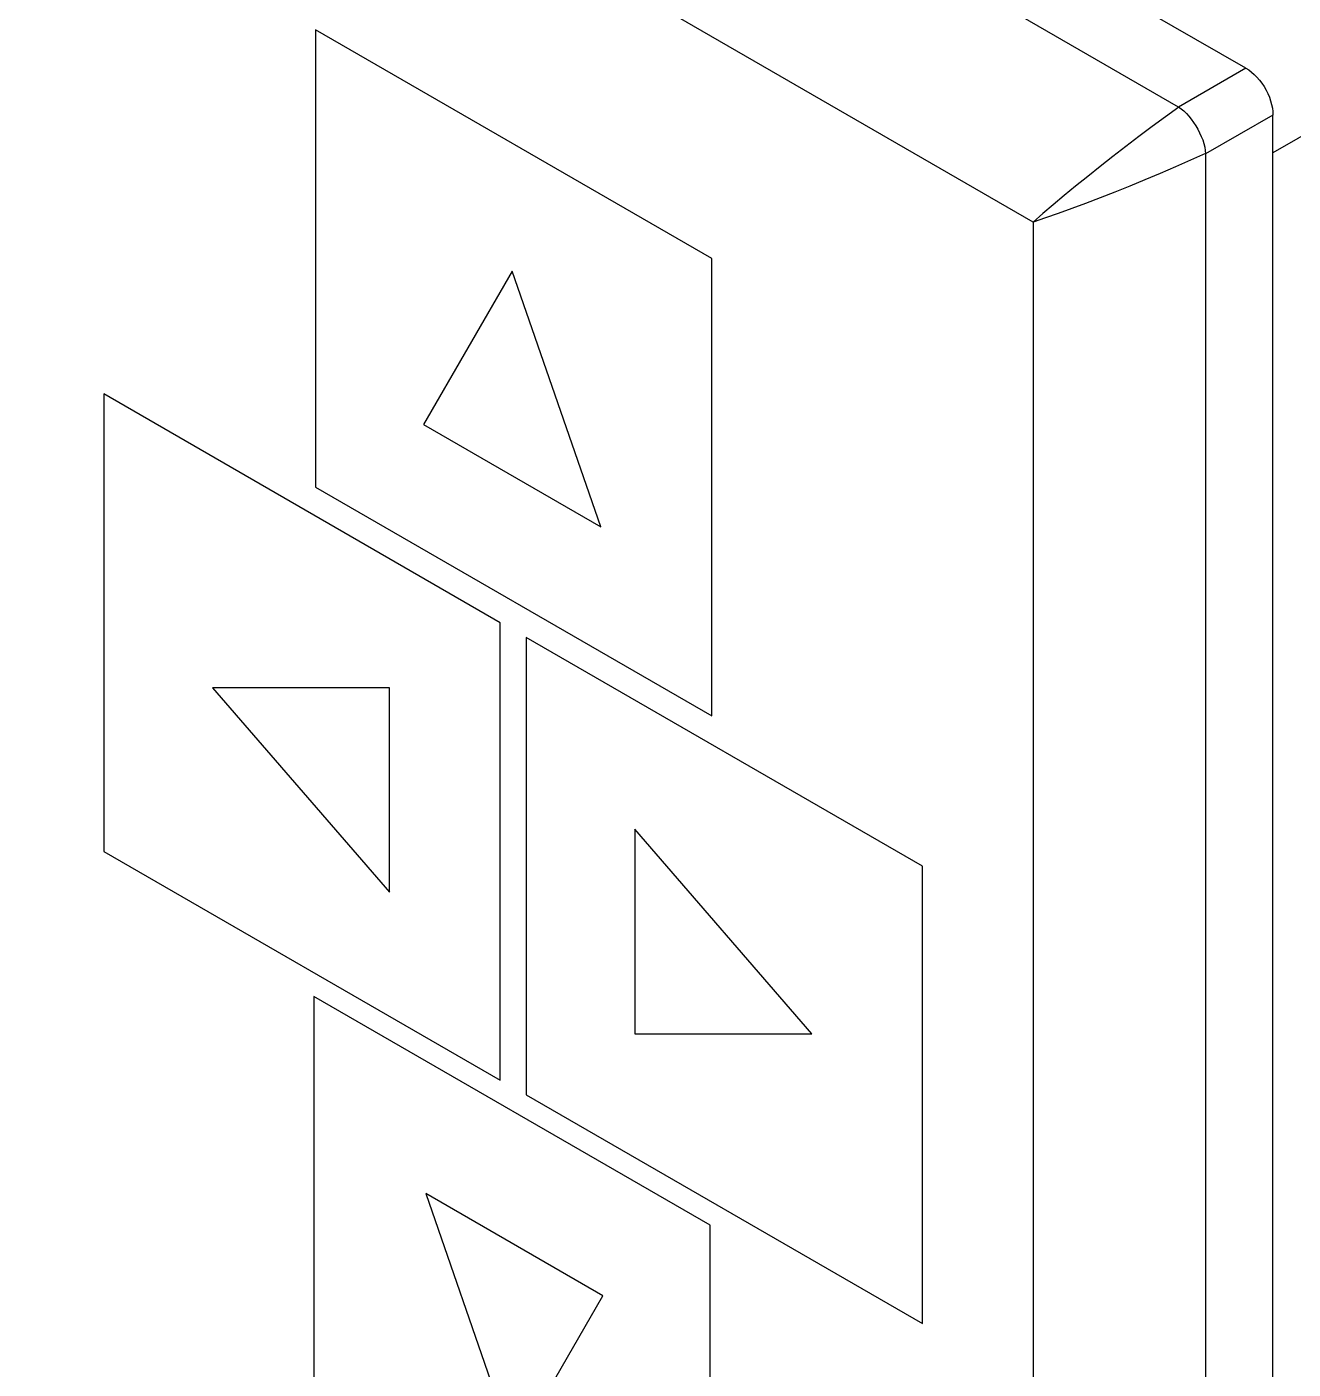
# Model space of a CAD drawing. Extents: x 0 to 420, y 0 to 297.
# Drawn here: x 197.76 to 230.63, y 135.74 to 170.6 of the extents above; entities that cross this region are included whole.
import ezdxf

# ---------------------------------------------------------------- set-up
doc = ezdxf.new("R2010")
doc.units = 0
doc.header["$LTSCALE"] = 23.1
doc.layers.add('40000_ISO', color=7, linetype='CONTINUOUS')

msp = doc.modelspace()

# ---------------------------------------------------------------- linework, layer by layer
at = {"layer": '40000_ISO', "color": 7, "linetype": 'CONTINUOUS'}
for p, q in [((229.402, 169.531), (140.16, 221.055)), ((227.652, 168.52), (138.691, 219.882)), ((223.884, 165.531), (140.021, 213.95)), ((242.967, 174.753), (230.106, 167.328)), ((205.249, 170.529), (205.249, 158.651)), ((215.536, 164.59), (205.249, 170.529)), ((229.402, 169.531), (227.652, 168.52)), ((229.402, 169.531), (229.477, 169.482)), ((229.477, 169.482), (229.55, 169.427)), ((229.55, 169.427), (229.62, 169.365)), ((229.62, 169.365), (229.689, 169.295)), ((229.689, 169.295), (229.755, 169.218)), ((229.755, 169.218), (229.817, 169.136)), ((229.817, 169.136), (229.874, 169.05)), ((229.874, 169.05), (229.926, 168.959)), ((229.926, 168.959), (229.972, 168.867)), ((229.972, 168.867), (230.012, 168.773)), ((230.012, 168.773), (230.046, 168.677)), ((227.659, 168.516), (227.315, 168.265)), ((227.653, 168.521), (227.722, 168.473)), ((227.722, 168.473), (227.792, 168.417)), ((227.792, 168.417), (227.859, 168.353)), ((230.046, 168.677), (230.072, 168.583)), ((230.072, 168.583), (230.091, 168.491)), ((230.091, 168.491), (230.102, 168.4)), ((230.102, 168.4), (230.106, 168.311)), ((227.315, 168.265), (226.971, 168.01)), ((227.859, 168.353), (227.924, 168.282)), ((227.924, 168.282), (227.986, 168.204)), ((227.986, 168.204), (228.046, 168.121)), ((228.046, 168.121), (228.102, 168.034)), ((228.102, 168.034), (228.155, 167.943)), ((230.106, 168.311), (228.357, 167.3)), ((230.106, 99.719), (230.106, 168.311)), ((226.628, 167.753), (226.286, 167.493)), ((226.971, 168.01), (226.628, 167.753)), ((228.155, 167.943), (228.203, 167.851)), ((228.203, 167.851), (228.246, 167.757)), ((228.246, 167.757), (228.283, 167.664)), ((226.286, 167.493), (225.948, 167.233)), ((228.283, 167.664), (228.313, 167.57)), ((228.313, 167.57), (228.335, 167.478)), ((228.335, 167.478), (228.35, 167.388)), ((228.35, 167.388), (228.357, 167.3)), ((225.948, 167.233), (225.618, 166.974)), ((227.967, 167.136), (227.575, 166.965)), ((228.357, 167.309), (227.967, 167.136)), ((228.357, 167.3), (228.357, 99.033)), ((225.296, 166.718), (224.984, 166.466)), ((225.618, 166.974), (225.296, 166.718)), ((227.18, 166.797), (226.784, 166.631)), ((227.575, 166.965), (227.18, 166.797)), ((224.984, 166.466), (224.685, 166.22)), ((226, 166.312), (225.617, 166.161)), ((226.389, 166.468), (226, 166.312)), ((226.784, 166.631), (226.389, 166.468)), ((224.403, 165.981), (224.136, 165.751)), ((224.685, 166.22), (224.403, 165.981)), ((225.243, 166.016), (224.881, 165.881)), ((225.617, 166.161), (225.243, 166.016)), ((224.136, 165.751), (223.884, 165.531)), ((224.2, 165.64), (223.884, 165.531)), ((224.533, 165.756), (224.2, 165.64)), ((224.881, 165.881), (224.533, 165.756)), ((223.884, 165.531), (223.884, 103.151)), ((215.536, 152.711), (215.536, 164.59)), ((210.357, 164.254), (208.059, 160.273)), ((212.655, 157.619), (210.357, 164.254)), ((199.755, 161.067), (199.755, 149.189)), ((210.043, 155.128), (199.755, 161.067)), ((208.059, 160.273), (212.655, 157.619)), ((205.249, 158.651), (215.536, 152.711)), ((210.043, 143.249), (210.043, 155.128)), ((210.72, 154.741), (210.72, 142.862)), ((221.008, 148.802), (210.72, 154.741)), ((202.579, 153.435), (207.175, 148.128)), ((207.175, 153.435), (202.579, 153.435)), ((207.175, 148.128), (207.175, 153.435)), ((213.539, 149.761), (213.539, 144.453)), ((218.135, 144.453), (213.539, 149.761)), ((199.755, 149.189), (210.043, 143.249)), ((221.008, 136.923), (221.008, 148.802)), ((205.207, 145.42), (205.207, 133.542)), ((215.494, 139.481), (205.207, 145.42)), ((213.539, 144.453), (218.135, 144.453)), ((210.72, 142.862), (221.008, 136.923)), ((212.715, 137.645), (208.119, 140.299)), ((208.119, 140.299), (210.417, 133.665)), ((215.494, 127.602), (215.494, 139.481)), ((210.417, 133.665), (212.715, 137.645))]:
    msp.add_line(p, q, dxfattribs=at)

doc.saveas('drawing.dxf')
